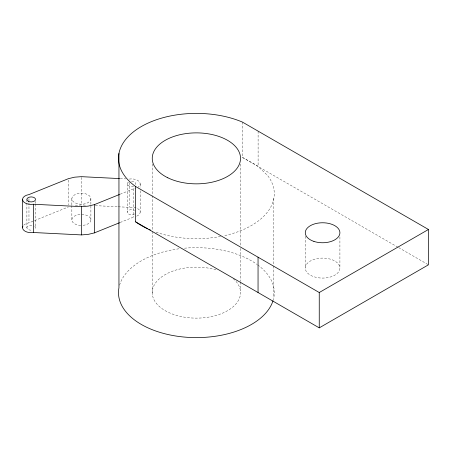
<?xml version="1.0" encoding="UTF-8"?>
<svg xmlns="http://www.w3.org/2000/svg" width="451" height="451" viewBox="0 0 451 451"><rect width="100%" height="100%" fill="white"/><g stroke="black" fill="none" stroke-linecap="round" stroke-linejoin="round"><path stroke-width="0.34" stroke-dasharray="2.25 1.69" d="M23.711 225.184A8.654 4.995 0 0 1 28.965 222.856L68.383 206.941M120.203 194.201L133.772 188.721A8.654 4.995 0 0 0 135.858 188.225M120.203 222.473L133.772 216.993A8.654 4.995 0 0 0 134.843 216.784M75.317 205.391L81.366 204.934L86.925 205.211M120.259 178.619L125.818 178.895M95.257 205.633L117.486 206.744M118.179 206.784L129.29 207.336A8.654 4.995 0 0 1 139.376 210.053A8.654 4.995 0 0 1 136.495 216.26M242.435 122.086L242.435 157.422L257.126 165.54L267.68 175.574A77.899 44.976 0 0 1 223.234 235.918M242.435 157.422L398.03 247.255M398.639 247.605L428.45 264.816M339.907 236.916L339.907 268.091A17.313 9.995 0 0 1 313.941 276.745A17.313 9.995 0 0 1 313.941 259.438A17.313 9.995 0 0 1 339.907 268.091M305.282 236.223L305.282 268.091M273.825 198.587L273.825 265.244M273.825 265.949L273.825 297.525M258.107 131.134L258.107 166.47M240.383 164.023L240.383 245.57M240.383 248.383L240.383 281.424M240.383 282.129L240.383 290.562M152.393 163.95L152.393 194.883M152.393 195.587L152.393 230.737M152.393 231.442L152.393 294.712M140.188 183.895L140.188 188.033M140.188 190.79L140.188 212.167M133.772 188.721L133.772 216.993M129.29 182.52L129.29 207.336M127.205 183.895L127.205 212.167M90.888 198.722A9.522 5.497 0 0 1 76.608 203.486A9.522 5.497 0 0 1 76.608 193.964A9.522 5.497 0 0 1 90.888 198.722L90.888 219.925M81.366 177.356L81.366 204.934M71.85 198.722L71.85 204.878M71.85 205.566L71.85 219.925M68.383 180.05L68.383 204.872M35.522 201.326L35.522 203.395M35.522 204.083L35.522 227.524M28.965 198.728L28.965 222.856M26.885 199.579L26.885 202.336M26.885 203.023L26.885 227.845A4.33 2.497 0 0 0 32.59 230.055M233.229 278.6A44.142 25.487 0 0 1 206.197 317.487A44.142 25.487 0 0 1 152.647 289.204A44.142 25.487 0 0 1 217.326 270.2M220.567 236.454A77.899 44.976 0 0 1 155.33 231.915M257.724 264.912A77.899 44.976 0 0 1 273.205 300.101M119.571 285.173A77.899 44.976 0 0 1 180.389 248.619M184.521 248.191A77.899 44.976 0 0 1 257.126 264.478M129.29 179.07A8.654 4.995 0 0 1 138.829 181.212A8.654 4.995 0 0 1 138.158 187.109M133.693 186.06A4.33 2.497 0 0 1 128.095 185.417A4.33 2.497 0 0 1 128.473 182.131M131.529 181.398A4.33 2.497 0 0 1 135.712 184.544M134.59 213.932A4.33 2.497 0 0 1 128.473 213.932A4.33 2.497 0 0 1 128.473 210.397A4.33 2.497 0 0 1 134.59 210.397M34.806 226.301A4.33 2.497 0 0 1 34.456 229.333M26.885 227.845A4.33 2.497 0 0 1 32.055 225.235M80.746 225.41A9.522 5.497 0 0 1 73.124 217.179A9.522 5.497 0 0 1 89.287 216.869A9.522 5.497 0 0 1 82.612 225.376"/><path stroke-width="0.68" d="M135.644 186.522L319.252 292.524L428.45 229.48L428.45 264.816L319.252 327.86L135.644 221.858L135.644 186.522A77.899 44.976 0 0 1 140.103 127.267A77.899 44.976 0 0 1 242.435 122.086L428.45 229.48M119.566 178.585L81.366 176.668L74.646 177.175L68.383 178.675L28.965 194.59A8.654 4.995 0 0 0 22.843 200.712A8.654 4.995 0 0 0 33.447 204.247L81.366 206.648L88.086 206.135L94.349 204.641L119.554 194.466M22.843 226.391A8.654 4.995 0 0 0 33.447 232.513L81.366 234.915L88.086 234.407L94.349 232.908L119.554 222.732M319.252 292.524L319.252 327.86M258.051 257.188L258.051 292.524M118.951 153.475L118.951 287.749A77.899 44.976 0 0 0 185.124 337.139A77.899 44.976 0 0 0 273.007 300.749M94.349 204.641L94.349 232.908M81.366 206.648L81.366 234.915M33.447 204.247L33.447 232.513M22.55 199.415L22.55 227.687M150.341 229.971A77.899 44.976 0 0 1 148.988 229.39M147.657 228.787A77.899 44.976 0 0 1 135.644 221.858M167.817 177.79A44.142 25.487 0 0 0 239.814 162.935A44.142 25.487 0 0 0 181.533 134.364A44.142 25.487 0 0 0 167.817 177.79M313.941 241.415A17.313 9.995 0 0 0 339.907 232.755A17.313 9.995 0 0 0 313.941 224.102A17.313 9.995 0 0 0 313.941 241.415M28.345 201.293A4.33 2.497 0 0 0 35.449 199.906A4.33 2.497 0 0 0 29.822 197.048A4.33 2.497 0 0 0 28.345 201.293"/></g></svg>
